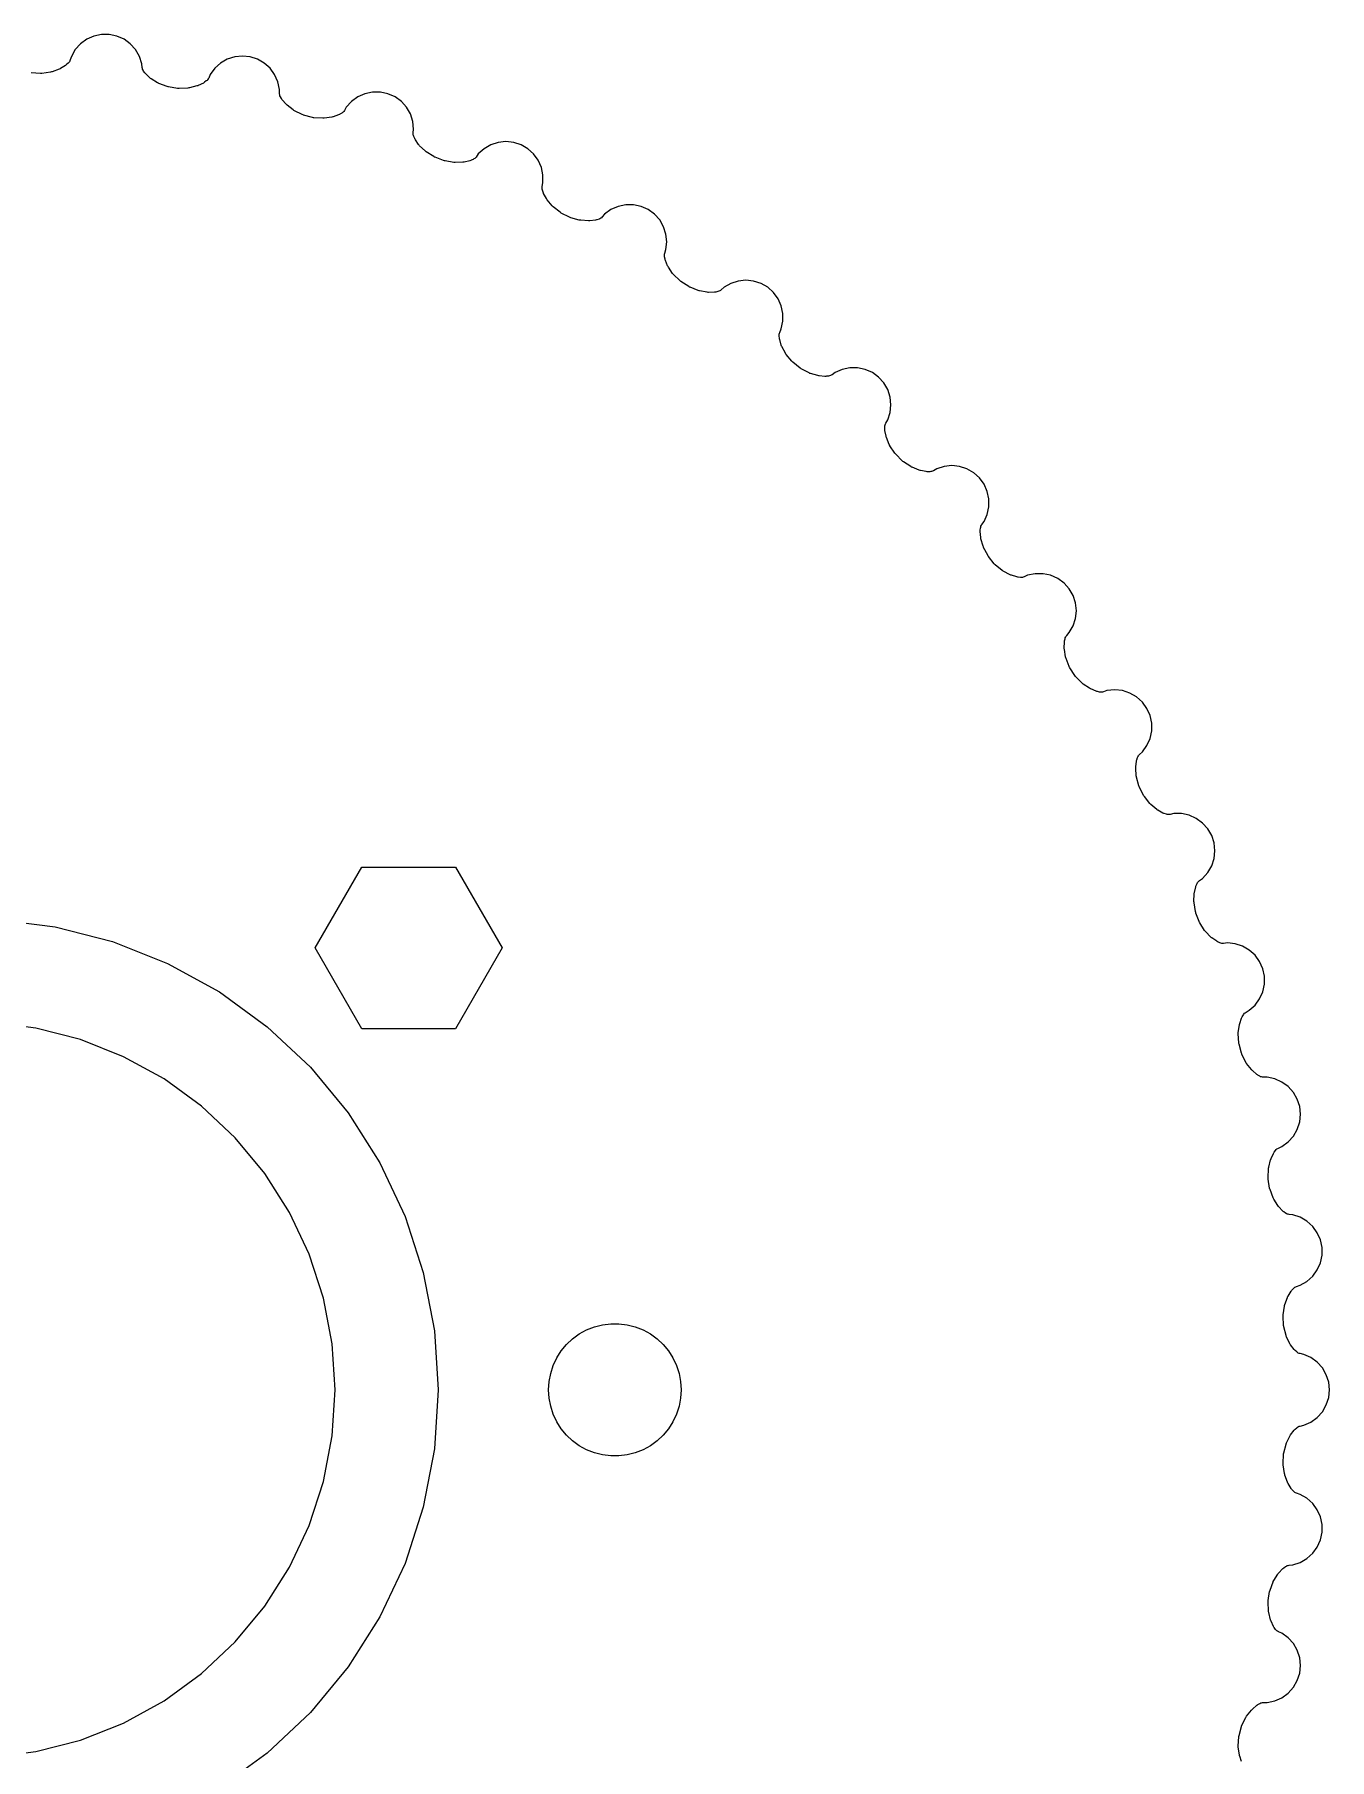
# Model space of a CAD drawing. Header units: metres. Extents: x -46 to 146, y -46 to 46.
# Drawn here: x 102.3 to 146.3, y -12.5 to 46 of the extents above; entities that cross this region are included whole.
import ezdxf

# ---------------------------------------------------------------- set-up
doc = ezdxf.new("R2010")
doc.units = ezdxf.units.M

msp = doc.modelspace()

# ---------------------------------------------------------------- linework, layer by layer
for p, q in [((103.858, 45.6925), (103.681, 45.4962)), ((104.072, 45.8478), (103.858, 45.6925)), ((104.313, 45.9552), (104.072, 45.8478)), ((104.572, 46.0102), (104.313, 45.9552)), ((104.836, 46.0102), (104.572, 46.0102)), ((105.094, 45.9552), (104.836, 46.0102)), ((105.336, 45.8478), (105.094, 45.9552)), ((105.549, 45.6925), (105.336, 45.8478)), ((105.726, 45.4962), (105.549, 45.6925)), ((103.497, 45.1139), (103.482, 45.0866)), ((103.51, 45.1457), (103.497, 45.1139)), ((103.549, 45.2674), (103.51, 45.1457)), ((103.681, 45.4962), (103.549, 45.2674)), ((105.858, 45.2674), (105.726, 45.4962)), ((105.94, 45.0162), (105.858, 45.2674)), ((108.842, 45.171), (108.613, 45.0389)), ((109.093, 45.2526), (108.842, 45.171)), ((109.356, 45.2803), (109.093, 45.2526)), ((109.619, 45.2526), (109.356, 45.2803)), ((109.87, 45.171), (109.619, 45.2526)), ((110.099, 45.0389), (109.87, 45.171)), ((102.498, 44.6884), (102.186, 44.7047)), ((102.53, 44.6887), (102.498, 44.6884)), ((102.549, 44.6908), (102.53, 44.6887)), ((102.844, 44.735), (102.549, 44.6908)), ((102.875, 44.7416), (102.844, 44.735)), ((102.893, 44.7474), (102.875, 44.7416)), ((103.136, 44.8361), (102.893, 44.7474)), ((103.165, 44.8487), (103.136, 44.8361)), ((103.181, 44.8577), (103.165, 44.8487)), ((103.348, 44.9593), (103.181, 44.8577)), ((103.373, 44.9773), (103.348, 44.9593)), ((103.386, 44.9884), (103.373, 44.9773)), ((103.441, 45.0388), (103.386, 44.9884)), ((103.463, 45.0614), (103.441, 45.0388)), ((103.482, 45.0866), (103.463, 45.0614)), ((105.953, 44.8888), (105.94, 45.0162)), ((105.958, 44.8579), (105.953, 44.8888)), ((105.967, 44.8278), (105.958, 44.8579)), ((105.98, 44.7991), (105.967, 44.8278)), ((105.998, 44.77), (105.98, 44.7991)), ((106.041, 44.7094), (105.998, 44.77)), ((106.061, 44.685), (106.041, 44.7094)), ((106.073, 44.6728), (106.061, 44.685)), ((106.215, 44.5388), (106.073, 44.6728)), ((106.239, 44.5187), (106.215, 44.5388)), ((106.254, 44.5084), (106.239, 44.5187)), ((106.474, 44.371), (106.254, 44.5084)), ((108.21, 44.5315), (108.194, 44.5013)), ((108.262, 44.6484), (108.21, 44.5315)), ((108.417, 44.8622), (108.262, 44.6484)), ((108.613, 45.0389), (108.417, 44.8622)), ((110.295, 44.8621), (110.099, 45.0389)), ((110.45, 44.6484), (110.295, 44.8621)), ((110.558, 44.4072), (110.45, 44.6484)), ((106.501, 44.3561), (106.474, 44.371)), ((106.519, 44.3488), (106.501, 44.3561)), ((106.799, 44.2441), (106.519, 44.3488)), ((106.829, 44.2349), (106.799, 44.2441)), ((106.847, 44.2313), (106.829, 44.2349)), ((107.156, 44.1824), (106.847, 44.2313)), ((107.187, 44.1794), (107.156, 44.1824)), ((107.206, 44.1796), (107.187, 44.1794)), ((107.505, 44.1927), (107.206, 44.1796)), ((107.536, 44.196), (107.505, 44.1927)), ((107.554, 44.1999), (107.536, 44.196)), ((107.806, 44.2626), (107.554, 44.1999)), ((107.836, 44.2721), (107.806, 44.2626)), ((107.853, 44.2794), (107.836, 44.2721)), ((108.029, 44.3631), (107.853, 44.2794)), ((108.056, 44.3783), (108.029, 44.3631)), ((108.07, 44.388), (108.056, 44.3783)), ((108.13, 44.4324), (108.07, 44.388)), ((108.154, 44.4526), (108.13, 44.4324)), ((108.175, 44.4757), (108.154, 44.4526)), ((108.194, 44.5013), (108.175, 44.4757)), ((110.613, 44.1487), (110.558, 44.4072)), ((110.613, 44.0207), (110.613, 44.1487)), ((110.615, 43.9893), (110.613, 44.0207)), ((110.621, 43.9585), (110.615, 43.9893)), ((110.63, 43.9286), (110.621, 43.9585)), ((110.645, 43.8977), (110.63, 43.9286)), ((113.515, 43.9993), (113.274, 43.8919)), ((113.774, 44.0542), (113.515, 43.9993)), ((114.038, 44.0542), (113.774, 44.0542)), ((114.296, 43.9993), (114.038, 44.0542)), ((114.538, 43.8919), (114.296, 43.9993)), ((110.682, 43.833), (110.645, 43.8977)), ((110.699, 43.8066), (110.682, 43.833)), ((110.709, 43.7933), (110.699, 43.8066)), ((110.836, 43.6452), (110.709, 43.7933)), ((110.858, 43.6227), (110.836, 43.6452)), ((110.872, 43.6109), (110.858, 43.6227)), ((111.076, 43.4512), (110.872, 43.6109)), ((111.102, 43.4335), (111.076, 43.4512)), ((111.119, 43.4245), (111.102, 43.4335)), ((111.386, 43.291), (111.119, 43.4245)), ((112.73, 43.3391), (112.666, 43.3013)), ((112.756, 43.3568), (112.73, 43.3391)), ((112.78, 43.3775), (112.756, 43.3568)), ((112.8, 43.401), (112.78, 43.3775)), ((112.819, 43.4294), (112.8, 43.401)), ((112.883, 43.5403), (112.819, 43.4294)), ((113.06, 43.7366), (112.883, 43.5403)), ((113.274, 43.8919), (113.06, 43.7366)), ((114.751, 43.7366), (114.538, 43.8919)), ((114.928, 43.5403), (114.751, 43.7366)), ((115.06, 43.3115), (114.928, 43.5403)), ((111.415, 43.2788), (111.386, 43.291)), ((111.433, 43.2732), (111.415, 43.2788)), ((111.735, 43.1924), (111.433, 43.2732)), ((111.766, 43.1862), (111.735, 43.1924)), ((111.785, 43.1843), (111.766, 43.1862)), ((112.083, 43.1661), (111.785, 43.1843)), ((112.114, 43.1662), (112.083, 43.1661)), ((112.133, 43.1681), (112.114, 43.1662)), ((112.39, 43.2042), (112.133, 43.1681)), ((112.421, 43.2105), (112.39, 43.2042)), ((112.438, 43.216), (112.421, 43.2105)), ((112.622, 43.2808), (112.438, 43.216)), ((112.651, 43.2931), (112.622, 43.2808)), ((112.666, 43.3013), (112.651, 43.2931)), ((115.142, 43.0602), (115.06, 43.3115)), ((115.169, 42.7975), (115.142, 43.0602)), ((115.156, 42.6702), (115.169, 42.7975)), ((115.155, 42.6388), (115.156, 42.6702)), ((115.157, 42.6075), (115.155, 42.6388)), ((115.164, 42.5768), (115.157, 42.6075)), ((115.175, 42.5445), (115.164, 42.5768)), ((115.205, 42.4763), (115.175, 42.5445)), ((115.219, 42.4483), (115.205, 42.4763)), ((115.228, 42.4339), (115.219, 42.4483)), ((115.339, 42.2735), (115.228, 42.4339)), ((115.358, 42.2488), (115.339, 42.2735)), ((115.371, 42.2355), (115.358, 42.2488)), ((115.558, 42.0554), (115.371, 42.2355)), ((117.789, 42.2639), (117.56, 42.1318)), ((118.04, 42.3455), (117.789, 42.2639)), ((118.303, 42.3732), (118.04, 42.3455)), ((118.566, 42.3455), (118.303, 42.3732)), ((118.817, 42.2639), (118.566, 42.3455)), ((119.046, 42.1318), (118.817, 42.2639)), ((115.582, 42.035), (115.558, 42.0554)), ((115.597, 42.0244), (115.582, 42.035)), ((115.849, 41.8637), (115.597, 42.0244)), ((115.877, 41.8485), (115.849, 41.8637)), ((115.894, 41.8411), (115.877, 41.8485)), ((116.186, 41.7291), (115.894, 41.8411)), ((116.216, 41.7197), (116.186, 41.7291)), ((116.234, 41.7159), (116.216, 41.7197)), ((116.529, 41.6666), (116.234, 41.7159)), ((116.56, 41.6634), (116.529, 41.6666)), ((116.579, 41.6633), (116.56, 41.6634)), ((116.838, 41.6724), (116.579, 41.6633)), ((116.869, 41.6755), (116.838, 41.6724)), ((116.887, 41.6791), (116.869, 41.6755)), ((117.077, 41.7243), (116.887, 41.6791)), ((117.107, 41.7335), (117.077, 41.7243)), ((117.123, 41.7401), (117.107, 41.7335)), ((117.19, 41.771), (117.123, 41.7401)), ((117.218, 41.7858), (117.19, 41.771)), ((117.244, 41.804), (117.218, 41.7858)), ((117.267, 41.8252), (117.244, 41.804)), ((117.289, 41.8515), (117.267, 41.8252)), ((117.364, 41.955), (117.289, 41.8515)), ((117.56, 42.1318), (117.364, 41.955)), ((119.242, 41.955), (119.046, 42.1318)), ((119.397, 41.7414), (119.242, 41.955)), ((119.505, 41.5), (119.397, 41.7414)), ((119.56, 41.2416), (119.505, 41.5)), ((119.56, 40.9775), (119.56, 41.2416)), ((119.528, 40.7897), (119.529, 40.8211)), ((119.531, 40.7585), (119.528, 40.7897)), ((119.529, 40.8211), (119.533, 40.8522)), ((119.539, 40.7252), (119.531, 40.7585)), ((119.533, 40.8522), (119.56, 40.9775)), ((119.562, 40.6542), (119.539, 40.7252)), ((119.573, 40.6249), (119.562, 40.6542)), ((119.581, 40.6097), (119.573, 40.6249)), ((119.674, 40.4385), (119.581, 40.6097)), ((119.69, 40.412), (119.674, 40.4385)), ((119.702, 40.3974), (119.69, 40.412)), ((119.868, 40.1988), (119.702, 40.3974)), ((119.89, 40.176), (119.868, 40.1988)), ((119.904, 40.1638), (119.89, 40.176)), ((120.138, 39.9776), (119.904, 40.1638)), ((120.164, 39.9597), (120.138, 39.9776)), ((120.18, 39.9505), (120.164, 39.9597)), ((120.459, 39.8086), (120.18, 39.9505)), ((121.654, 39.9101), (121.569, 39.815)), ((121.868, 40.0655), (121.654, 39.9101)), ((122.11, 40.1729), (121.868, 40.0655)), ((122.368, 40.2278), (122.11, 40.1729)), ((122.632, 40.2278), (122.368, 40.2278)), ((122.89, 40.1729), (122.632, 40.2278)), ((123.132, 40.0655), (122.89, 40.1729)), ((123.346, 39.9102), (123.132, 40.0655)), ((123.522, 39.7138), (123.346, 39.9102)), ((120.488, 39.7962), (120.459, 39.8086)), ((120.506, 39.7905), (120.488, 39.7962)), ((120.794, 39.7106), (120.506, 39.7905)), ((120.825, 39.7041), (120.794, 39.7106)), ((120.843, 39.7021), (120.825, 39.7041)), ((121.102, 39.6841), (120.843, 39.7021)), ((121.133, 39.6839), (121.102, 39.6841)), ((121.151, 39.6856), (121.133, 39.6839)), ((121.345, 39.7107), (121.151, 39.6856)), ((121.376, 39.7168), (121.345, 39.7107)), ((121.392, 39.7216), (121.376, 39.7168)), ((121.463, 39.7453), (121.392, 39.7216)), ((121.492, 39.7572), (121.463, 39.7453)), ((121.519, 39.7726), (121.492, 39.7572)), ((121.544, 39.7912), (121.519, 39.7726)), ((121.569, 39.815), (121.544, 39.7912)), ((123.654, 39.4851), (123.522, 39.7138)), ((123.736, 39.2338), (123.654, 39.4851)), ((123.696, 38.5866), (123.736, 38.7084)), ((123.764, 38.9711), (123.736, 39.2338)), ((123.736, 38.7084), (123.764, 38.9711)), ((123.685, 38.5251), (123.689, 38.5562)), ((123.685, 38.4937), (123.685, 38.5251)), ((123.689, 38.4597), (123.685, 38.4937)), ((123.689, 38.5562), (123.696, 38.5866)), ((123.704, 38.3868), (123.689, 38.4597)), ((123.712, 38.3565), (123.704, 38.3868)), ((123.718, 38.3405), (123.712, 38.3565)), ((123.793, 38.1605), (123.718, 38.3405)), ((123.807, 38.1324), (123.793, 38.1605)), ((123.817, 38.1167), (123.807, 38.1324)), ((123.961, 37.9018), (123.817, 38.1167)), ((123.981, 37.8769), (123.961, 37.9018)), ((123.993, 37.8633), (123.981, 37.8769)), ((124.207, 37.6536), (123.993, 37.8633)), ((124.23, 37.6331), (124.207, 37.6536)), ((124.246, 37.6222), (124.23, 37.6331)), ((124.508, 37.452), (124.246, 37.6222)), ((125.936, 37.5601), (125.708, 37.428)), ((126.188, 37.6418), (125.936, 37.5601)), ((126.45, 37.6694), (126.188, 37.6418)), ((126.713, 37.6418), (126.45, 37.6694)), ((126.964, 37.5601), (126.713, 37.6418)), ((127.193, 37.4281), (126.964, 37.5601)), ((124.535, 37.4366), (124.508, 37.452)), ((124.553, 37.4291), (124.535, 37.4366)), ((124.831, 37.3195), (124.553, 37.4291)), ((124.861, 37.3099), (124.831, 37.3195)), ((124.879, 37.306), (124.861, 37.3099)), ((125.134, 37.261), (124.879, 37.306)), ((125.165, 37.2574), (125.134, 37.261)), ((125.184, 37.2572), (125.165, 37.2574)), ((125.379, 37.2621), (125.184, 37.2572)), ((125.41, 37.2648), (125.379, 37.2621)), ((125.427, 37.268), (125.41, 37.2648)), ((125.5, 37.2841), (125.427, 37.268)), ((125.53, 37.2929), (125.5, 37.2841)), ((125.559, 37.3053), (125.53, 37.2929)), ((125.586, 37.3213), (125.559, 37.3053)), ((125.612, 37.3424), (125.586, 37.3213)), ((125.708, 37.428), (125.612, 37.3424)), ((127.389, 37.2513), (127.193, 37.4281)), ((127.545, 37.0376), (127.389, 37.2513)), ((127.652, 36.7962), (127.545, 37.0376)), ((127.707, 36.5378), (127.652, 36.7962)), ((127.707, 36.2737), (127.707, 36.5378)), ((127.579, 35.8071), (127.582, 35.8383)), ((127.58, 35.7728), (127.579, 35.8071)), ((127.587, 35.6988), (127.58, 35.7728)), ((127.582, 35.8383), (127.589, 35.8689)), ((127.589, 35.8689), (127.6, 35.8983)), ((127.6, 35.8983), (127.652, 36.0153)), ((127.652, 36.0153), (127.707, 36.2737)), ((127.592, 35.6678), (127.587, 35.6988)), ((127.596, 35.6513), (127.592, 35.6678)), ((127.651, 35.4645), (127.596, 35.6513)), ((127.662, 35.435), (127.651, 35.4645)), ((127.67, 35.4184), (127.662, 35.435)), ((127.792, 35.1895), (127.67, 35.4184)), ((127.809, 35.1627), (127.792, 35.1895)), ((127.82, 35.1479), (127.809, 35.1627)), ((128.01, 34.9171), (127.82, 35.1479)), ((128.031, 34.8941), (128.01, 34.9171)), ((128.046, 34.8817), (128.031, 34.8941)), ((128.288, 34.6851), (128.046, 34.8817)), ((128.314, 34.6669), (128.288, 34.6851)), ((128.33, 34.6576), (128.314, 34.6669)), ((128.596, 34.5196), (128.33, 34.6576)), ((129.72, 34.6433), (129.479, 34.5358)), ((129.979, 34.6982), (129.72, 34.6433)), ((130.243, 34.6982), (129.979, 34.6982)), ((130.501, 34.6433), (130.243, 34.6982)), ((130.743, 34.5358), (130.501, 34.6433)), ((128.624, 34.5069), (128.596, 34.5196)), ((128.642, 34.501), (128.624, 34.5069)), ((128.891, 34.4296), (128.642, 34.501)), ((128.922, 34.4229), (128.891, 34.4296)), ((128.94, 34.4207), (128.922, 34.4229)), ((129.135, 34.4051), (128.94, 34.4207)), ((129.166, 34.4046), (129.135, 34.4051)), ((129.183, 34.406), (129.166, 34.4046)), ((129.257, 34.4145), (129.183, 34.406)), ((129.288, 34.42), (129.257, 34.4145)), ((129.318, 34.4294), (129.288, 34.42)), ((129.347, 34.4424), (129.318, 34.4294)), ((129.375, 34.4606), (129.347, 34.4424)), ((129.479, 34.5358), (129.375, 34.4606)), ((130.956, 34.3806), (130.743, 34.5358)), ((131.133, 34.1842), (130.956, 34.3806)), ((131.265, 33.9555), (131.133, 34.1842)), ((131.347, 33.7042), (131.265, 33.9555)), ((131.374, 33.4415), (131.347, 33.7042)), ((131.347, 33.1788), (131.374, 33.4415)), ((131.187, 32.7885), (131.201, 32.8166)), ((131.201, 32.8166), (131.265, 32.9276)), ((131.265, 32.9276), (131.347, 33.1788)), ((131.167, 32.6197), (131.168, 32.6941)), ((131.169, 32.5883), (131.167, 32.6197)), ((131.168, 32.6941), (131.17, 32.7281)), ((131.171, 32.5714), (131.169, 32.5883)), ((131.17, 32.7281), (131.177, 32.7589)), ((131.207, 32.3798), (131.171, 32.5714)), ((131.177, 32.7589), (131.187, 32.7885)), ((131.215, 32.3494), (131.207, 32.3798)), ((131.221, 32.332), (131.215, 32.3494)), ((131.318, 32.0916), (131.221, 32.332)), ((131.332, 32.0633), (131.318, 32.0916)), ((131.341, 32.0473), (131.332, 32.0633)), ((131.506, 31.7979), (131.341, 32.0473)), ((131.525, 31.7729), (131.506, 31.7979)), ((131.538, 31.7591), (131.525, 31.7729)), ((131.759, 31.5381), (131.538, 31.7591)), ((131.783, 31.5173), (131.759, 31.5381)), ((131.798, 31.5064), (131.783, 31.5173)), ((132.047, 31.3414), (131.798, 31.5064)), ((132.075, 31.3257), (132.047, 31.3414)), ((132.092, 31.3181), (132.075, 31.3257)), ((132.332, 31.221), (132.092, 31.3181)), ((132.362, 31.2111), (132.332, 31.221)), ((132.38, 31.207), (132.362, 31.2111)), ((132.571, 31.1713), (132.38, 31.207)), ((132.603, 31.1674), (132.571, 31.1713)), ((132.62, 31.167), (132.603, 31.1674)), ((132.694, 31.1677), (132.62, 31.167)), ((132.725, 31.17), (132.694, 31.1677)), ((132.756, 31.1762), (132.725, 31.17)), ((132.786, 31.1862), (132.756, 31.1762)), ((132.817, 31.2012), (132.786, 31.1862)), ((132.928, 31.2652), (132.817, 31.2012)), ((133.179, 31.3469), (132.928, 31.2652)), ((133.441, 31.3745), (133.179, 31.3469)), ((133.704, 31.3469), (133.441, 31.3745)), ((133.955, 31.2653), (133.704, 31.3469)), ((134.184, 31.1332), (133.955, 31.2653)), ((134.381, 30.9564), (134.184, 31.1332)), ((134.536, 30.7427), (134.381, 30.9564)), ((134.643, 30.5014), (134.536, 30.7427)), ((134.698, 30.243), (134.643, 30.5014)), ((134.643, 29.7204), (134.698, 29.9788)), ((134.698, 29.9788), (134.698, 30.243)), ((134.414, 29.257), (134.421, 29.2907)), ((134.421, 29.2907), (134.43, 29.3205)), ((134.43, 29.3205), (134.444, 29.349)), ((134.444, 29.349), (134.461, 29.3755)), ((134.461, 29.3755), (134.536, 29.4791)), ((134.536, 29.4791), (134.643, 29.7204)), ((134.404, 29.1517), (134.406, 29.1831)), ((134.405, 29.1347), (134.404, 29.1517)), ((134.421, 28.9404), (134.405, 29.1347)), ((134.406, 29.1831), (134.414, 29.257)), ((134.425, 28.9093), (134.421, 28.9404)), ((134.43, 28.8915), (134.425, 28.9093)), ((134.501, 28.6422), (134.43, 28.8915)), ((134.512, 28.6126), (134.501, 28.6422)), ((134.52, 28.5957), (134.512, 28.6126)), ((134.658, 28.3304), (134.52, 28.5957)), ((134.674, 28.3035), (134.658, 28.3304)), ((134.685, 28.2885), (134.674, 28.3035)), ((134.882, 28.0456), (134.685, 28.2885)), ((134.903, 28.0225), (134.882, 28.0456)), ((134.917, 28.01), (134.903, 28.0225)), ((135.148, 27.8198), (134.917, 28.01)), ((135.173, 27.8014), (135.148, 27.8198)), ((135.189, 27.792), (135.173, 27.8014)), ((135.418, 27.6703), (135.189, 27.792)), ((135.447, 27.6574), (135.418, 27.6703)), ((135.464, 27.6515), (135.447, 27.6574)), ((135.651, 27.5959), (135.464, 27.6515)), ((135.682, 27.5888), (135.651, 27.5959)), ((135.699, 27.5866), (135.682, 27.5888)), ((135.773, 27.5795), (135.699, 27.5866)), ((135.804, 27.5785), (135.773, 27.5795)), ((135.836, 27.5815), (135.804, 27.5785)), ((135.866, 27.5883), (135.836, 27.5815)), ((135.898, 27.6), (135.866, 27.5883)), ((136.015, 27.6521), (135.898, 27.6)), ((136.274, 27.707), (136.015, 27.6521)), ((136.538, 27.707), (136.274, 27.707)), ((136.796, 27.6521), (136.538, 27.707)), ((137.038, 27.5446), (136.796, 27.6521)), ((137.251, 27.3894), (137.038, 27.5446)), ((137.428, 27.193), (137.251, 27.3894)), ((137.56, 26.9643), (137.428, 27.193)), ((137.642, 26.713), (137.56, 26.9643)), ((137.669, 26.4503), (137.642, 26.713)), ((137.642, 26.1876), (137.669, 26.4503)), ((137.428, 25.7076), (137.56, 25.9364)), ((137.56, 25.9364), (137.642, 26.1876)), ((137.257, 25.1839), (137.262, 25.3788)), ((137.258, 25.1526), (137.257, 25.1839)), ((137.262, 25.3788), (137.263, 25.3958)), ((137.263, 25.3958), (137.268, 25.4268)), ((137.268, 25.4268), (137.284, 25.4994)), ((137.284, 25.4994), (137.294, 25.5323)), ((137.294, 25.5323), (137.307, 25.561)), ((137.307, 25.561), (137.323, 25.5878)), ((137.323, 25.5878), (137.342, 25.6124)), ((137.342, 25.6124), (137.428, 25.7076)), ((137.261, 25.1343), (137.258, 25.1526)), ((137.306, 24.879), (137.261, 25.1343)), ((137.313, 24.8484), (137.306, 24.879)), ((137.32, 24.8308), (137.313, 24.8484)), ((137.429, 24.5525), (137.32, 24.8308)), ((137.442, 24.5241), (137.429, 24.5525)), ((137.452, 24.5079), (137.442, 24.5241)), ((137.622, 24.2458), (137.452, 24.5079)), ((137.641, 24.2206), (137.622, 24.2458)), ((137.654, 24.2067), (137.641, 24.2206)), ((137.863, 23.9935), (137.654, 24.2067)), ((137.887, 23.9725), (137.863, 23.9935)), ((137.902, 23.9615), (137.887, 23.9725)), ((138.117, 23.8165), (137.902, 23.9615)), ((138.144, 23.8006), (138.117, 23.8165)), ((138.161, 23.793), (138.144, 23.8006)), ((138.34, 23.7181), (138.161, 23.793)), ((138.37, 23.7079), (138.34, 23.7181)), ((138.387, 23.7039), (138.37, 23.7079)), ((138.46, 23.6892), (138.387, 23.7039)), ((138.491, 23.6849), (138.46, 23.6892)), ((138.522, 23.6845), (138.491, 23.6849)), ((138.553, 23.6881), (138.522, 23.6845)), ((138.587, 23.6964), (138.553, 23.6881)), ((138.708, 23.736), (138.587, 23.6964)), ((138.971, 23.7636), (138.708, 23.736)), ((139.234, 23.736), (138.971, 23.7636)), ((139.485, 23.6543), (139.234, 23.736)), ((139.714, 23.5223), (139.485, 23.6543)), ((139.91, 23.3455), (139.714, 23.5223)), ((140.065, 23.1318), (139.91, 23.3455)), ((140.173, 22.8905), (140.065, 23.1318)), ((140.228, 22.6321), (140.173, 22.8905)), ((140.173, 22.1095), (140.228, 22.3679)), ((140.228, 22.3679), (140.228, 22.6321)), ((139.91, 21.6544), (140.065, 21.8682)), ((140.065, 21.8682), (140.173, 22.1095)), ((139.683, 21.1202), (139.686, 21.1515)), ((139.684, 21.1018), (139.683, 21.1202)), ((139.702, 20.8431), (139.684, 21.1018)), ((139.686, 21.1515), (139.711, 21.3448)), ((139.711, 21.3448), (139.714, 21.3616)), ((139.714, 21.3616), (139.722, 21.392)), ((139.722, 21.392), (139.745, 21.4625)), ((139.745, 21.4625), (139.758, 21.4941)), ((139.758, 21.4941), (139.774, 21.5213)), ((139.774, 21.5213), (139.793, 21.5463)), ((139.793, 21.5463), (139.815, 21.5688)), ((139.815, 21.5688), (139.91, 21.6544)), ((139.706, 20.812), (139.702, 20.8431)), ((139.711, 20.7938), (139.706, 20.812)), ((139.79, 20.5056), (139.711, 20.7938)), ((139.801, 20.4759), (139.79, 20.5056)), ((139.809, 20.4589), (139.801, 20.4759)), ((139.95, 20.1804), (139.809, 20.4589)), ((139.966, 20.1534), (139.95, 20.1804)), ((139.978, 20.1383), (139.966, 20.1534)), ((140.164, 19.9043), (139.978, 20.1383)), ((140.185, 19.881), (140.164, 19.9043)), ((140.199, 19.8684), (140.185, 19.881)), ((140.397, 19.7018), (140.199, 19.8684)), ((140.423, 19.6832), (140.397, 19.7018)), ((140.438, 19.6738), (140.423, 19.6832)), ((140.61, 19.5805), (140.438, 19.6738)), ((140.638, 19.5673), (140.61, 19.5805)), ((140.654, 19.5616), (140.638, 19.5673)), ((140.725, 19.5393), (140.654, 19.5616)), ((140.756, 19.5317), (140.725, 19.5393)), ((140.787, 19.5281), (140.756, 19.5317)), ((140.818, 19.5284), (140.787, 19.5281)), ((140.852, 19.5332), (140.818, 19.5284)), ((140.977, 19.5598), (140.852, 19.5332)), ((141.242, 19.5598), (140.977, 19.5598)), ((141.5, 19.5049), (141.242, 19.5598)), ((141.741, 19.3974), (141.5, 19.5049)), ((141.955, 19.2422), (141.741, 19.3974)), ((142.132, 19.0459), (141.955, 19.2422)), ((142.264, 18.8171), (142.132, 19.0459)), ((142.346, 18.5659), (142.264, 18.8171)), ((142.373, 18.3031), (142.346, 18.5659)), ((142.346, 18.0404), (142.373, 18.3031)), ((111.827, 15), (113.413, 17.7483)), ((113.413, 17.7483), (116.587, 17.7483)), ((116.587, 17.7483), (118.173, 15)), ((142.132, 17.5604), (142.264, 17.7892)), ((142.264, 17.7892), (142.346, 18.0404)), ((141.679, 16.8874), (141.724, 17.077)), ((141.724, 17.077), (141.729, 17.0935)), ((141.729, 17.0935), (141.74, 17.1228)), ((141.74, 17.1228), (141.771, 17.1904)), ((141.771, 17.1904), (141.787, 17.2205)), ((141.787, 17.2205), (141.806, 17.2459)), ((141.806, 17.2459), (141.827, 17.2688)), ((141.827, 17.2688), (141.851, 17.2888)), ((141.851, 17.2888), (141.955, 17.3641)), ((141.955, 17.3641), (142.132, 17.5604)), ((141.663, 16.5789), (141.672, 16.8381)), ((141.664, 16.5476), (141.663, 16.5789)), ((141.667, 16.529), (141.664, 16.5476)), ((141.716, 16.234), (141.667, 16.529)), ((141.672, 16.8381), (141.674, 16.8564)), ((141.674, 16.8564), (141.679, 16.8874)), ((101.005, 15.9684), (102.998, 15.7166)), ((141.723, 16.2035), (141.716, 16.234)), ((141.729, 16.1857), (141.723, 16.2035)), ((141.841, 15.8939), (141.729, 16.1857)), ((141.854, 15.8654), (141.841, 15.8939)), ((141.864, 15.8491), (141.854, 15.8654)), ((142.024, 15.597), (141.864, 15.8491)), ((102.998, 15.7166), (104.944, 15.2169)), ((142.043, 15.5716), (142.024, 15.597)), ((142.055, 15.5577), (142.043, 15.5716)), ((142.236, 15.3712), (142.055, 15.5577)), ((142.259, 15.35), (142.236, 15.3712)), ((142.273, 15.339), (142.259, 15.35)), ((142.434, 15.2284), (142.273, 15.339)), ((142.461, 15.2122), (142.434, 15.2284)), ((104.944, 15.2169), (106.812, 14.4772)), ((113.413, 12.2517), (111.827, 15)), ((118.173, 15), (116.587, 12.2517)), ((142.476, 15.2049), (142.461, 15.2122)), ((142.545, 15.1753), (142.476, 15.2049)), ((142.574, 15.1646), (142.545, 15.1753)), ((142.605, 15.1577), (142.574, 15.1646)), ((142.636, 15.1548), (142.605, 15.1577)), ((142.67, 15.156), (142.636, 15.1548)), ((142.798, 15.1694), (142.67, 15.156)), ((143.06, 15.1418), (142.798, 15.1694)), ((143.311, 15.0601), (143.06, 15.1418)), ((143.54, 14.928), (143.311, 15.0601)), ((143.737, 14.7513), (143.54, 14.928)), ((143.892, 14.5376), (143.737, 14.7513)), ((106.812, 14.4772), (108.573, 13.5092)), ((143.999, 14.2962), (143.892, 14.5376)), ((144.054, 14.0379), (143.999, 14.2962)), ((108.573, 13.5092), (110.199, 12.3282)), ((143.892, 13.274), (143.999, 13.5152)), ((143.999, 13.5152), (144.054, 13.7737)), ((144.054, 13.7737), (144.054, 14.0379)), ((143.429, 12.8194), (143.54, 12.8835)), ((143.54, 12.8835), (143.737, 13.0603)), ((143.737, 13.0603), (143.892, 13.274)), ((102.342, 12.2786), (100.785, 12.4753)), ((110.199, 12.3282), (111.663, 10.9527)), ((143.168, 12.1331), (143.204, 12.3899)), ((143.204, 12.3899), (143.207, 12.408)), ((143.207, 12.408), (143.216, 12.4382)), ((143.216, 12.4382), (143.281, 12.622)), ((143.281, 12.622), (143.287, 12.6379)), ((143.287, 12.6379), (143.301, 12.6659)), ((143.301, 12.6659), (143.339, 12.73)), ((143.339, 12.73), (143.358, 12.7582)), ((143.358, 12.7582), (143.379, 12.7816)), ((143.379, 12.7816), (143.403, 12.8021)), ((143.403, 12.8021), (143.429, 12.8194)), ((103.863, 11.8882), (102.342, 12.2786)), ((105.322, 11.3103), (103.863, 11.8882)), ((116.587, 12.2517), (113.413, 12.2517)), ((143.166, 12.1018), (143.168, 12.1331)), ((143.166, 12.0831), (143.166, 12.1018)), ((143.184, 11.7846), (143.166, 12.0831)), ((143.188, 11.7535), (143.184, 11.7846)), ((143.192, 11.7351), (143.188, 11.7535)), ((143.273, 11.4333), (143.192, 11.7351)), ((106.698, 10.5541), (105.322, 11.3103)), ((143.283, 11.4035), (143.273, 11.4333)), ((143.291, 11.3864), (143.283, 11.4035)), ((143.424, 11.1188), (143.291, 11.3864)), ((107.968, 9.63141), (106.698, 10.5541)), ((111.663, 10.9527), (112.944, 9.40456)), ((143.44, 11.0916), (143.424, 11.1188)), ((143.451, 11.0764), (143.44, 11.0916)), ((143.611, 10.8722), (143.451, 11.0764)), ((143.632, 10.8487), (143.611, 10.8722)), ((143.645, 10.8362), (143.632, 10.8487)), ((143.793, 10.7094), (143.645, 10.8362)), ((143.818, 10.6905), (143.793, 10.7094)), ((143.833, 10.6816), (143.818, 10.6905)), ((143.898, 10.645), (143.833, 10.6816)), ((143.926, 10.6313), (143.898, 10.645)), ((143.956, 10.6213), (143.926, 10.6313)), ((143.987, 10.6151), (143.956, 10.6213)), ((144.021, 10.6127), (143.987, 10.6151)), ((144.149, 10.6127), (144.021, 10.6127)), ((144.407, 10.5578), (144.149, 10.6127)), ((144.648, 10.4503), (144.407, 10.5578)), ((144.862, 10.2951), (144.648, 10.4503)), ((145.039, 10.0987), (144.862, 10.2951)), ((145.171, 9.86996), (145.039, 10.0987)), ((109.112, 8.55682), (107.968, 9.63141)), ((112.944, 9.40456), (114.021, 7.70805)), ((145.253, 9.61873), (145.171, 9.86996)), ((145.28, 9.35603), (145.253, 9.61873)), ((145.039, 8.61325), (145.171, 8.84207)), ((145.171, 8.84207), (145.253, 9.09332)), ((145.253, 9.09332), (145.28, 9.35603)), ((110.113, 7.34731), (109.112, 8.55682)), ((144.504, 8.19508), (144.531, 8.20963)), ((144.531, 8.20963), (144.648, 8.2617)), ((144.648, 8.2617), (144.862, 8.41698)), ((144.862, 8.41698), (145.039, 8.61325)), ((114.021, 7.70805), (114.876, 5.88998)), ((144.2, 7.55437), (144.263, 7.80594)), ((144.263, 7.80594), (144.268, 7.82362)), ((144.268, 7.82362), (144.279, 7.85277)), ((144.279, 7.85277), (144.363, 8.02881)), ((144.363, 8.02881), (144.371, 8.04402)), ((144.371, 8.04402), (144.388, 8.07036)), ((144.388, 8.07036), (144.432, 8.13011)), ((144.432, 8.13011), (144.455, 8.15616)), ((144.455, 8.15616), (144.478, 8.17715)), ((144.478, 8.17715), (144.504, 8.19508)), ((110.954, 6.02191), (110.113, 7.34731)), ((144.18, 7.20607), (144.193, 7.50482)), ((144.18, 7.17468), (144.18, 7.20607)), ((144.182, 7.15601), (144.18, 7.17468)), ((144.231, 6.84735), (144.182, 7.15601)), ((144.193, 7.50482), (144.194, 7.52348)), ((144.194, 7.52348), (144.2, 7.55437)), ((144.238, 6.81671), (144.231, 6.84735)), ((144.244, 6.79886), (144.238, 6.81671)), ((144.349, 6.51877), (144.244, 6.79886)), ((144.362, 6.49011), (144.349, 6.51877)), ((144.371, 6.47386), (144.362, 6.49011)), ((144.508, 6.25401), (144.371, 6.47386)), ((111.622, 4.60155), (110.954, 6.02191)), ((114.876, 5.88998), (115.497, 3.97903)), ((144.527, 6.22849), (144.508, 6.25401)), ((144.539, 6.21469), (144.527, 6.22849)), ((144.673, 6.07312), (144.539, 6.21469)), ((144.696, 6.05171), (144.673, 6.07312)), ((144.709, 6.04131), (144.696, 6.05171)), ((144.77, 5.99814), (144.709, 6.04131)), ((144.797, 5.98157), (144.77, 5.99814)), ((144.825, 5.96848), (144.797, 5.98157)), ((144.855, 5.95906), (144.825, 5.96848)), ((144.889, 5.95316), (144.855, 5.95906)), ((145.016, 5.93977), (144.889, 5.95316)), ((145.267, 5.85818), (145.016, 5.93977)), ((145.496, 5.72604), (145.267, 5.85818)), ((145.693, 5.54927), (145.496, 5.72604)), ((145.848, 5.3356), (145.693, 5.54927)), ((145.955, 5.09422), (145.848, 5.3356)), ((146.01, 4.83585), (145.955, 5.09422)), ((146.01, 4.57172), (146.01, 4.83585)), ((112.107, 3.10861), (111.622, 4.60155)), ((145.848, 4.07198), (145.955, 4.31326)), ((145.955, 4.31326), (146.01, 4.57172)), ((115.497, 3.97903), (115.874, 2.00533)), ((145.146, 3.50983), (145.267, 3.54941)), ((145.267, 3.54941), (145.496, 3.68149)), ((145.496, 3.68149), (145.693, 3.85828)), ((145.693, 3.85828), (145.848, 4.07198)), ((112.401, 1.56665), (112.107, 3.10861)), ((144.747, 2.89282), (144.836, 3.13646)), ((144.836, 3.13646), (144.843, 3.15353)), ((144.843, 3.15353), (144.858, 3.18129)), ((144.858, 3.18129), (144.959, 3.34761)), ((144.959, 3.34761), (144.969, 3.36191)), ((144.969, 3.36191), (144.988, 3.38632)), ((144.988, 3.38632), (145.039, 3.44112)), ((145.039, 3.44112), (145.064, 3.46469)), ((145.064, 3.46469), (145.089, 3.48314)), ((145.089, 3.48314), (145.116, 3.49826)), ((145.116, 3.49826), (145.146, 3.50983)), ((144.688, 2.51729), (144.691, 2.54857)), ((144.688, 2.49849), (144.688, 2.51729)), ((144.705, 2.18642), (144.688, 2.49849)), ((144.691, 2.54857), (144.735, 2.84431)), ((144.735, 2.84431), (144.739, 2.8627)), ((144.739, 2.8627), (144.747, 2.89282)), ((115.874, 2.00533), (116, 0)), ((120.566, 1.73364), (120.794, 1.89973)), ((120.794, 1.89973), (121.042, 2.03586)), ((121.042, 2.03586), (121.305, 2.13986)), ((121.305, 2.13986), (121.578, 2.21014)), ((121.578, 2.21014), (121.859, 2.24556)), ((121.859, 2.24556), (122.141, 2.24556)), ((122.141, 2.24556), (122.422, 2.21014)), ((122.422, 2.21014), (122.695, 2.13986)), ((122.695, 2.13986), (122.958, 2.03586)), ((122.958, 2.03586), (123.206, 1.89973)), ((123.206, 1.89973), (123.434, 1.73364)), ((144.708, 2.15523), (144.705, 2.18642)), ((144.712, 2.13684), (144.708, 2.15523)), ((144.787, 1.84734), (144.712, 2.13684)), ((144.797, 1.8175), (144.787, 1.84734)), ((144.805, 1.80037), (144.797, 1.8175)), ((144.918, 1.56735), (144.805, 1.80037)), ((112.5, 0), (112.401, 1.56665)), ((120.028, 1.08394), (120.18, 1.32251)), ((120.18, 1.32251), (120.36, 1.54022)), ((120.36, 1.54022), (120.566, 1.73364)), ((123.434, 1.73364), (123.64, 1.54022)), ((123.64, 1.54022), (123.82, 1.32251)), ((123.82, 1.32251), (123.972, 1.08394)), ((144.934, 1.54005), (144.918, 1.56735)), ((144.944, 1.52504), (144.934, 1.54005)), ((145.063, 1.37024), (144.944, 1.52504)), ((145.084, 1.34656), (145.063, 1.37024)), ((145.096, 1.33478), (145.084, 1.34656)), ((145.152, 1.28554), (145.096, 1.33478)), ((145.176, 1.26628), (145.152, 1.28554)), ((145.204, 1.25027), (145.176, 1.26628)), ((145.232, 1.23778), (145.204, 1.25027)), ((145.265, 1.22839), (145.232, 1.23778)), ((145.39, 1.20177), (145.265, 1.22839)), ((145.632, 1.09433), (145.39, 1.20177)), ((119.821, 0.55954), (119.908, 0.82828)), ((119.908, 0.82828), (120.028, 1.08394)), ((123.972, 1.08394), (124.092, 0.82828)), ((124.092, 0.82828), (124.179, 0.55954)), ((145.846, 0.93903), (145.632, 1.09433)), ((146.022, 0.74272), (145.846, 0.93903)), ((146.154, 0.51395), (146.022, 0.74272)), ((112.401, -1.56665), (112.5, 0)), ((116, 0), (115.874, -2.00533)), ((119.75, 0), (119.768, 0.282)), ((119.768, -0.282), (119.75, 0)), ((119.768, 0.282), (119.821, 0.55954)), ((124.179, 0.55954), (124.232, 0.282)), ((124.232, 0.282), (124.25, 0)), ((124.25, 0), (124.232, -0.282)), ((146.236, 0.2627), (146.154, 0.51395)), ((146.264, 0), (146.236, 0.2627)), ((146.236, -0.2627), (146.264, 0)), ((119.821, -0.55954), (119.768, -0.282)), ((119.908, -0.82828), (119.821, -0.55954)), ((124.179, -0.55954), (124.092, -0.82828)), ((124.232, -0.282), (124.179, -0.55954)), ((146.022, -0.74272), (146.154, -0.51395)), ((146.154, -0.51395), (146.236, -0.2627)), ((120.028, -1.08394), (119.908, -0.82828)), ((120.18, -1.32251), (120.028, -1.08394)), ((123.972, -1.08394), (123.82, -1.32251)), ((124.092, -0.82828), (123.972, -1.08394)), ((145.39, -1.20177), (145.632, -1.09433)), ((145.632, -1.09433), (145.846, -0.93903)), ((145.846, -0.93903), (146.022, -0.74272)), ((112.107, -3.10861), (112.401, -1.56665)), ((120.36, -1.54022), (120.18, -1.32251)), ((120.566, -1.73364), (120.36, -1.54022)), ((120.794, -1.89973), (120.566, -1.73364)), ((123.434, -1.73364), (123.206, -1.89973)), ((123.64, -1.54022), (123.434, -1.73364)), ((123.82, -1.32251), (123.64, -1.54022)), ((144.805, -1.80038), (144.918, -1.56735)), ((144.918, -1.56735), (144.927, -1.5511)), ((144.927, -1.5511), (144.944, -1.52502)), ((144.944, -1.52502), (145.063, -1.37024)), ((145.063, -1.37024), (145.074, -1.35703)), ((145.074, -1.35703), (145.096, -1.33481)), ((145.096, -1.33481), (145.152, -1.28557)), ((145.152, -1.28557), (145.179, -1.26471)), ((145.179, -1.26471), (145.206, -1.24901)), ((145.206, -1.24901), (145.235, -1.23683)), ((145.235, -1.23683), (145.265, -1.22839)), ((145.265, -1.22839), (145.39, -1.20177)), ((115.874, -2.00533), (115.497, -3.97903)), ((121.042, -2.03586), (120.794, -1.89973)), ((121.305, -2.13986), (121.042, -2.03586)), ((121.578, -2.21014), (121.305, -2.13986)), ((121.859, -2.24556), (121.578, -2.21014)), ((122.141, -2.24556), (121.859, -2.24556)), ((122.422, -2.21014), (122.141, -2.24556)), ((122.695, -2.13986), (122.422, -2.21014)), ((122.958, -2.03586), (122.695, -2.13986)), ((123.206, -1.89973), (122.958, -2.03586)), ((144.688, -2.49847), (144.705, -2.1864)), ((144.705, -2.1864), (144.706, -2.16768)), ((144.706, -2.16768), (144.712, -2.13684)), ((144.712, -2.13684), (144.787, -1.84734)), ((144.787, -1.84734), (144.793, -1.82941)), ((144.793, -1.82941), (144.805, -1.80038)), ((144.689, -2.52988), (144.688, -2.49847)), ((144.691, -2.54857), (144.689, -2.52988)), ((144.735, -2.84431), (144.691, -2.54857)), ((144.742, -2.87502), (144.735, -2.84431)), ((144.747, -2.89284), (144.742, -2.87502)), ((144.836, -3.13646), (144.747, -2.89284)), ((111.622, -4.60155), (112.107, -3.10861)), ((144.849, -3.16524), (144.836, -3.13646)), ((144.858, -3.18127), (144.849, -3.16524)), ((144.959, -3.34761), (144.858, -3.18127)), ((144.977, -3.37332), (144.959, -3.34761)), ((144.988, -3.38632), (144.977, -3.37332)), ((145.039, -3.44113), (144.988, -3.38632)), ((145.061, -3.46288), (145.039, -3.44113)), ((145.087, -3.48163), (145.061, -3.46288)), ((145.114, -3.49706), (145.087, -3.48163)), ((145.146, -3.50984), (145.114, -3.49706)), ((145.267, -3.54941), (145.146, -3.50984)), ((115.497, -3.97903), (114.876, -5.88998)), ((145.496, -3.68149), (145.267, -3.54941)), ((145.693, -3.85828), (145.496, -3.68149)), ((145.848, -4.07198), (145.693, -3.85828)), ((145.955, -4.31326), (145.848, -4.07198)), ((110.954, -6.02191), (111.622, -4.60155)), ((146.01, -4.57172), (145.955, -4.31326)), ((146.01, -4.83585), (146.01, -4.57172)), ((145.848, -5.3356), (145.955, -5.09422)), ((145.955, -5.09422), (146.01, -4.83585)), ((145.267, -5.85818), (145.496, -5.72604)), ((145.496, -5.72604), (145.693, -5.54927)), ((145.693, -5.54927), (145.848, -5.3356)), ((110.113, -7.34731), (110.954, -6.02191)), ((114.876, -5.88998), (114.021, -7.70805)), ((144.371, -6.47388), (144.508, -6.254)), ((144.508, -6.254), (144.519, -6.23874)), ((144.519, -6.23874), (144.539, -6.21463)), ((144.539, -6.21463), (144.673, -6.07307)), ((144.673, -6.07307), (144.685, -6.06107)), ((144.685, -6.06107), (144.709, -6.04129)), ((144.709, -6.04129), (144.77, -5.99815)), ((144.77, -5.99815), (144.799, -5.98026)), ((144.799, -5.98026), (144.828, -5.96748)), ((144.828, -5.96748), (144.858, -5.9584)), ((144.858, -5.9584), (144.889, -5.95317)), ((144.889, -5.95317), (145.016, -5.93977)), ((145.016, -5.93977), (145.267, -5.85818)), ((144.182, -7.15599), (144.231, -6.84734)), ((144.231, -6.84734), (144.235, -6.82889)), ((144.235, -6.82889), (144.244, -6.79884)), ((144.244, -6.79884), (144.349, -6.51877)), ((144.349, -6.51877), (144.356, -6.50148)), ((144.356, -6.50148), (144.371, -6.47388)), ((109.112, -8.55682), (110.113, -7.34731)), ((144.179, -7.18724), (144.182, -7.15599)), ((144.18, -7.20605), (144.179, -7.18724)), ((144.193, -7.50481), (144.18, -7.20605)), ((144.196, -7.53603), (144.193, -7.50481)), ((144.2, -7.55435), (144.196, -7.53603)), ((144.263, -7.80592), (144.2, -7.55435)), ((114.021, -7.70805), (112.944, -9.40456)), ((144.272, -7.83585), (144.263, -7.80592)), ((144.279, -7.85275), (144.272, -7.83585)), ((144.363, -8.02879), (144.279, -7.85275)), ((144.378, -8.05624), (144.363, -8.02879)), ((144.388, -8.07039), (144.378, -8.05624)), ((144.432, -8.13016), (144.388, -8.07039)), ((144.453, -8.15414), (144.432, -8.13016)), ((144.476, -8.17542), (144.453, -8.15414)), ((144.501, -8.19362), (144.476, -8.17542)), ((144.531, -8.20961), (144.501, -8.19362)), ((107.968, -9.63141), (109.112, -8.55682)), ((144.648, -8.26169), (144.531, -8.20961)), ((144.862, -8.41698), (144.648, -8.26169)), ((145.039, -8.61325), (144.862, -8.41698)), ((145.171, -8.84207), (145.039, -8.61325)), ((145.253, -9.09332), (145.171, -8.84207)), ((145.28, -9.35603), (145.253, -9.09332)), ((145.253, -9.61873), (145.28, -9.35603)), ((106.698, -10.5541), (107.968, -9.63141)), ((112.944, -9.40456), (111.663, -10.9527)), ((145.039, -10.0987), (145.171, -9.86996)), ((145.171, -9.86996), (145.253, -9.61873)), ((144.407, -10.5578), (144.648, -10.4503)), ((144.648, -10.4503), (144.862, -10.2951)), ((144.862, -10.2951), (145.039, -10.0987)), ((105.322, -11.3103), (106.698, -10.5541)), ((111.663, -10.9527), (110.199, -12.3282)), ((143.291, -11.3864), (143.424, -11.1188)), ((143.424, -11.1188), (143.433, -11.1023)), ((143.433, -11.1023), (143.451, -11.0764)), ((143.451, -11.0764), (143.611, -10.8721)), ((143.611, -10.8721), (143.623, -10.858)), ((143.623, -10.858), (143.645, -10.8362)), ((143.645, -10.8362), (143.793, -10.7094)), ((143.793, -10.7094), (143.807, -10.6987)), ((143.807, -10.6987), (143.833, -10.6816)), ((143.833, -10.6816), (143.898, -10.645)), ((143.898, -10.645), (143.929, -10.6303)), ((143.929, -10.6303), (143.958, -10.6206)), ((143.958, -10.6206), (143.989, -10.6147)), ((143.989, -10.6147), (144.021, -10.6127)), ((144.021, -10.6127), (144.149, -10.6127)), ((144.149, -10.6127), (144.407, -10.5578)), ((103.863, -11.8882), (105.322, -11.3103)), ((143.192, -11.7351), (143.273, -11.4333)), ((143.273, -11.4333), (143.279, -11.4153)), ((143.279, -11.4153), (143.291, -11.3864)), ((100.785, -12.4753), (102.342, -12.2786)), ((102.342, -12.2786), (103.863, -11.8882)), ((143.166, -12.0831), (143.184, -11.7846)), ((143.166, -12.1145), (143.166, -12.0831)), ((143.168, -12.1331), (143.166, -12.1145)), ((143.204, -12.3898), (143.168, -12.1331)), ((143.184, -11.7846), (143.186, -11.7659)), ((143.186, -11.7659), (143.192, -11.7351)), ((110.199, -12.3282), (108.573, -13.5092)), ((143.21, -12.4206), (143.204, -12.3898)), ((143.216, -12.4382), (143.21, -12.4206)), ((143.281, -12.622), (143.216, -12.4382))]:
    msp.add_line(p, q)

doc.saveas('drawing.dxf')
